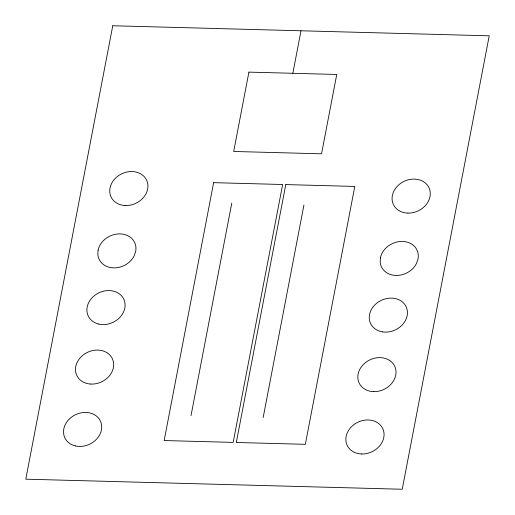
<?xml version="1.0" encoding="UTF-8"?>
<svg xmlns="http://www.w3.org/2000/svg" width="515" height="515" viewBox="0 0 515 515"><rect width="100%" height="100%" fill="white"/><g stroke="black" fill="none" stroke-linecap="round" stroke-linejoin="round"><path stroke-width="0.77" d="M191.014 415.631L231.789 203.084M292.842 73.291L300.998 30.784M263.165 417.562L303.94 205.015M380.392 257.938L380.186 262.354A19.667 16.358 -25.3 0 0 395.951 275.448A19.667 16.358 -25.3 0 0 416.551 263.326L418.038 258.942A19.667 16.358 -25.3 0 0 402.479 241.438A19.667 16.358 -25.3 0 0 380.392 257.938M98.082 250.239L97.831 254.661A19.667 16.358 -25.3 0 0 113.442 267.89A19.667 16.358 -25.3 0 0 134.138 255.923L135.664 251.545A19.667 16.358 -25.3 0 0 120.304 233.894A19.667 16.358 -25.3 0 0 98.082 250.239M112.766 25.75L25.776 479.182L402.234 489.25L489.224 35.818L112.766 25.75M213.635 182.658L164.156 440.55L233.173 442.398L282.651 184.505L213.635 182.658M248.919 72.119L233.694 151.468L321.534 153.818L336.759 74.469L248.919 72.119M285.786 184.589L236.314 442.482L305.331 444.323L354.803 186.436L285.786 184.589M361.697 453.985A19.667 16.358 -25.3 0 0 382.896 428.911A19.667 16.358 -25.3 0 0 350.29 428.042A19.667 16.358 -25.3 0 0 361.697 453.985M373.658 391.638A19.667 16.358 -25.3 0 0 394.857 366.571A19.667 16.358 -25.3 0 0 362.251 365.695A19.667 16.358 -25.3 0 0 373.658 391.638M382.523 331.892A19.667 16.358 -25.3 0 0 407.011 309.193A19.667 16.358 -25.3 0 0 375.493 304.275A19.667 16.358 -25.3 0 0 382.523 331.892M407.912 213.101A19.667 16.358 -25.3 0 0 429.104 188.026A19.667 16.358 -25.3 0 0 396.505 187.157A19.667 16.358 -25.3 0 0 407.912 213.101M125.126 205.53A19.667 16.358 -25.3 0 0 146.917 180.836A19.667 16.358 -25.3 0 0 114.459 179.265A19.667 16.358 -25.3 0 0 125.126 205.53M98.861 324.09A19.667 16.358 -25.3 0 0 124.913 302.826A19.667 16.358 -25.3 0 0 94.226 295.79A19.667 16.358 -25.3 0 0 98.861 324.09M75.673 445.99A19.667 16.358 -25.3 0 0 101.507 424.515A19.667 16.358 -25.3 0 0 70.684 417.787A19.667 16.358 -25.3 0 0 75.673 445.99M90.827 384.068A19.667 16.358 -25.3 0 0 112.682 359.412A19.667 16.358 -25.3 0 0 80.237 357.764A19.667 16.358 -25.3 0 0 90.827 384.068"/></g></svg>
